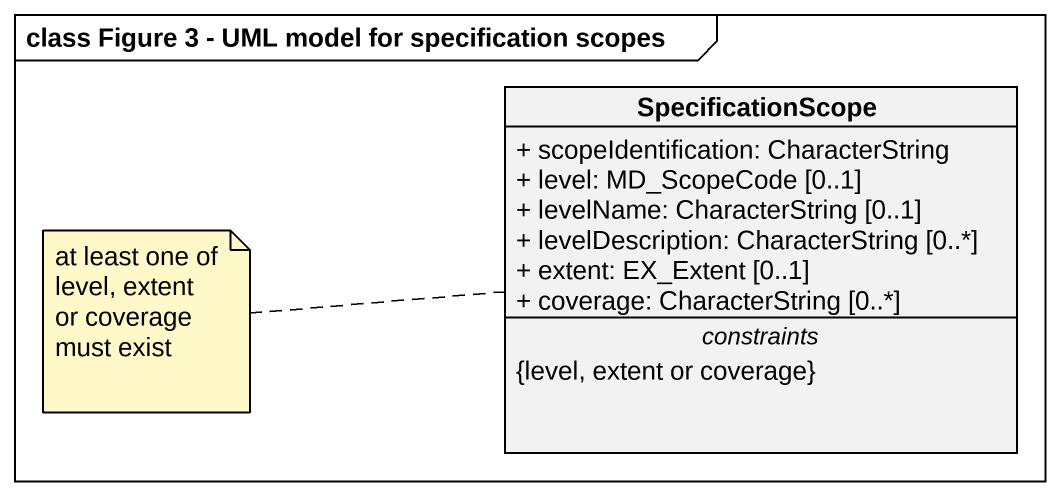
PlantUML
@startuml
mainframe class Figure 3 - UML model for specification scopes
hide circle
hide empty members
skinparam classAttributeIconSize 0
class SpecificationScope {
  + scopeIdentification: CharacterString
  + level: MD_ScopeCode [0..1]
  + levelName: CharacterString [0..1]
  + levelDescription: CharacterString [0..*]
  + extent: EX_Extent [0..1]
  + coverage: CharacterString [0..*]
  -- constraints --
  {level, extent or coverage}
}
note left of SpecificationScope : at least one of level, extent or coverage must exist
@enduml
